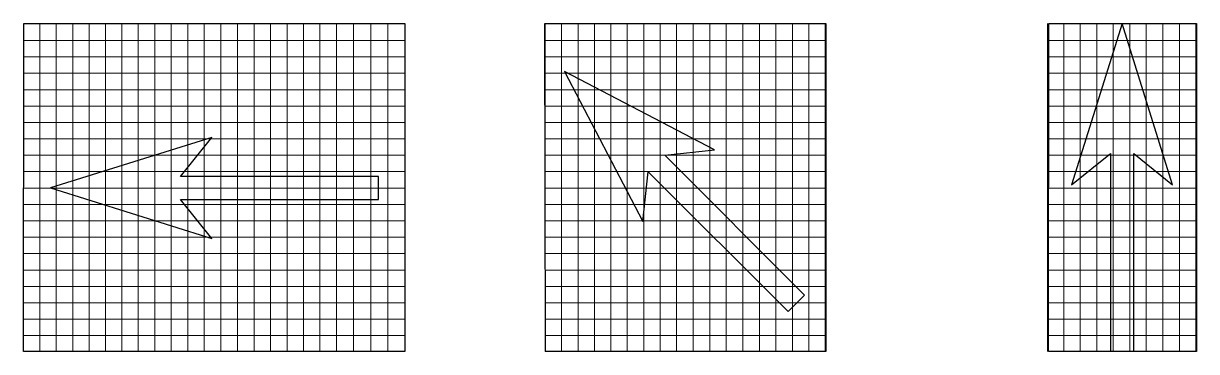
# Model space of a CAD drawing. Header units: millimetres. Extents: x -40 to 114, y -44 to 131.
# Drawn here: x 28.1 to 102.9, y 22.4 to 43.3 of the extents above; entities that cross this region are included whole.
import ezdxf

# ---------------------------------------------------------------- set-up
doc = ezdxf.new("R2010")
doc.units = ezdxf.units.MM
doc.header["$MEASUREMENT"] = 0
doc.layers.add('TEXTO', color=7, linetype='Continuous')

msp = doc.modelspace()

# ---------------------------------------------------------------- linework, layer by layer
at = {"layer": 'TEXTO', "color": 154, "lineweight": 15}
for points in [[(28.0501, 43.3304), (28.0501, 43.3304), (28.0501, 22.3662), (28.0501, 22.3662)], [(29.0964, 43.3304), (29.0964, 43.3304), (29.0964, 22.3662), (29.0964, 22.3662)], [(30.1439, 43.3304), (30.1439, 43.3304), (30.1439, 22.3662), (30.1439, 22.3662)], [(31.1915, 43.3304), (31.1915, 43.3304), (31.1915, 22.3662), (31.1915, 22.3662)], [(32.239, 43.3304), (32.239, 43.3304), (32.239, 22.3662), (32.239, 22.3662)], [(33.2865, 43.3304), (33.2865, 43.3304), (33.2865, 22.3662), (33.2865, 22.3662)], [(34.334, 43.3304), (34.334, 43.3304), (34.334, 22.3662), (34.334, 22.3662)], [(35.3816, 43.3304), (35.3816, 43.3304), (35.3816, 22.3662), (35.3816, 22.3662)], [(36.4291, 43.3304), (36.4291, 43.3304), (36.4291, 22.3662), (36.4291, 22.3662)], [(37.4766, 43.3304), (37.4766, 43.3304), (37.4766, 22.3662), (37.4766, 22.3662)], [(38.5349, 43.3304), (38.5349, 43.3304), (38.5349, 22.3662), (38.5349, 22.3662)], [(39.5929, 43.3304), (39.5929, 43.3304), (39.5929, 22.3662), (39.5929, 22.3662)], [(40.6512, 43.3304), (40.6512, 43.3304), (40.6512, 22.3662), (40.6512, 22.3662)], [(41.7092, 43.3304), (41.7092, 43.3304), (41.7092, 22.3662), (41.7092, 22.3662)], [(42.7676, 43.3304), (42.7676, 43.3304), (42.7676, 22.3662), (42.7676, 22.3662)], [(43.8259, 43.3304), (43.8259, 43.3304), (43.8259, 22.3662), (43.8259, 22.3662)], [(44.875, 43.3304), (44.875, 43.3304), (44.875, 22.3662), (44.875, 22.3662)], [(45.924, 43.3304), (45.924, 43.3304), (45.924, 22.3662), (45.924, 22.3662)], [(46.9733, 43.3304), (46.9733, 43.3304), (46.9733, 22.3662), (46.9733, 22.3662)], [(48.022, 43.3304), (48.022, 43.3304), (48.022, 22.3662), (48.022, 22.3662)], [(49.12, 43.3304), (49.12, 43.3304), (49.12, 22.3662), (49.12, 22.3662)], [(50.2179, 43.3304), (50.2179, 43.3304), (50.2179, 22.3662), (50.2179, 22.3662)], [(51.3155, 43.3304), (51.3155, 43.3304), (51.3155, 22.3662), (51.3155, 22.3662)], [(52.4135, 43.3304), (52.4135, 43.3304), (52.4135, 22.3662), (52.4135, 22.3662)], [(61.3563, 43.3304), (61.3563, 43.3304), (61.3563, 22.3662), (61.3563, 22.3662)], [(62.4039, 43.3304), (62.4039, 43.3304), (62.4039, 22.3662), (62.4039, 22.3662)], [(63.4512, 43.3304), (63.4512, 43.3304), (63.4512, 22.3662), (63.4512, 22.3662)], [(64.4989, 43.3304), (64.4989, 43.3304), (64.4989, 22.3662), (64.4989, 22.3662)], [(65.5465, 43.3304), (65.5465, 43.3304), (65.5465, 22.3662), (65.5465, 22.3662)], [(66.5939, 43.3304), (66.5939, 43.3304), (66.5939, 22.3662), (66.5939, 22.3662)], [(67.6415, 43.3304), (67.6415, 43.3304), (67.6415, 22.3662), (67.6415, 22.3662)], [(68.6891, 43.3304), (68.6891, 43.3304), (68.6891, 22.3662), (68.6891, 22.3662)], [(69.7365, 43.3304), (69.7365, 43.3304), (69.7365, 22.3662), (69.7365, 22.3662)], [(70.7948, 43.3304), (70.7948, 43.3304), (70.7948, 22.3662), (70.7948, 22.3662)], [(71.8531, 43.3304), (71.8531, 43.3304), (71.8531, 22.3662), (71.8531, 22.3662)], [(72.9111, 43.3304), (72.9111, 43.3304), (72.9111, 22.3662), (72.9111, 22.3662)], [(73.9691, 43.3304), (73.9691, 43.3304), (73.9691, 22.3662), (73.9691, 22.3662)], [(75.0274, 43.3304), (75.0274, 43.3304), (75.0274, 22.3662), (75.0274, 22.3662)], [(76.0858, 43.3304), (76.0858, 43.3304), (76.0858, 22.3662), (76.0858, 22.3662)], [(77.1348, 43.3304), (77.1348, 43.3304), (77.1348, 22.3662), (77.1348, 22.3662)], [(78.1838, 43.3304), (78.1838, 43.3304), (78.1838, 22.3662), (78.1838, 22.3662)], [(79.2332, 43.3304), (79.2332, 43.3304), (79.2332, 22.3662), (79.2332, 22.3662)], [(93.4153, 43.3304), (93.4153, 43.3304), (93.4153, 22.3662), (93.4153, 22.3662)], [(94.4626, 43.3304), (94.4626, 43.3304), (94.4626, 22.3662), (94.4626, 22.3662)], [(95.5103, 43.3304), (95.5103, 43.3304), (95.5103, 22.3662), (95.5103, 22.3662)], [(96.5579, 43.3304), (96.5579, 43.3304), (96.5579, 22.3662), (96.5579, 22.3662)], [(97.6052, 43.3304), (97.6052, 43.3304), (97.6052, 22.3662), (97.6052, 22.3662)], [(98.6635, 43.3304), (98.6635, 43.3304), (98.6635, 22.3662), (98.6635, 22.3662)], [(99.7219, 43.3304), (99.7219, 43.3304), (99.7219, 22.3662), (99.7219, 22.3662)], [(100.7799, 43.3304), (100.7799, 43.3304), (100.7799, 22.3662), (100.7799, 22.3662)], [(101.8379, 43.3304), (101.8379, 43.3304), (101.8379, 22.3662), (101.8379, 22.3662)], [(102.8962, 43.3304), (102.8962, 43.3304), (102.8962, 22.3662), (102.8962, 22.3662)], [(28.051, 42.2414), (28.051, 42.2414), (52.387, 42.2414), (52.387, 42.2414)], [(61.3618, 42.2414), (61.3618, 42.2414), (79.2656, 42.2414), (79.2656, 42.2414)], [(93.4849, 42.2414), (93.4849, 42.2414), (102.9305, 42.2414), (102.9305, 42.2414)], [(28.051, 41.1937), (28.051, 41.1937), (52.387, 41.1937), (52.387, 41.1937)], [(61.3618, 41.1937), (61.3618, 41.1937), (79.2656, 41.1937), (79.2656, 41.1937)], [(93.4849, 41.1937), (93.4849, 41.1937), (102.9305, 41.1937), (102.9305, 41.1937)], [(28.051, 40.1464), (28.051, 40.1464), (52.387, 40.1464), (52.387, 40.1464)], [(61.3618, 40.1464), (61.3618, 40.1464), (79.2656, 40.1464), (79.2656, 40.1464)], [(93.4849, 40.1464), (93.4849, 40.1464), (102.9305, 40.1464), (102.9305, 40.1464)], [(28.051, 39.0987), (28.051, 39.0987), (52.387, 39.0987), (52.387, 39.0987)], [(61.3618, 39.0987), (61.3618, 39.0987), (79.2656, 39.0987), (79.2656, 39.0987)], [(93.4849, 39.0987), (93.4849, 39.0987), (102.9305, 39.0987), (102.9305, 39.0987)], [(28.051, 38.0511), (28.051, 38.0511), (52.387, 38.0511), (52.387, 38.0511)], [(61.3618, 38.0511), (61.3618, 38.0511), (79.2656, 38.0511), (79.2656, 38.0511)], [(93.4849, 38.0511), (93.4849, 38.0511), (102.9305, 38.0511), (102.9305, 38.0511)], [(28.051, 37.0038), (28.051, 37.0038), (52.387, 37.0038), (52.387, 37.0038)], [(61.3618, 37.0038), (61.3618, 37.0038), (79.2656, 37.0038), (79.2656, 37.0038)], [(93.4849, 37.0038), (93.4849, 37.0038), (102.9305, 37.0038), (102.9305, 37.0038)], [(28.051, 35.9561), (28.051, 35.9561), (52.387, 35.9561), (52.387, 35.9561)], [(61.3618, 35.9561), (61.3618, 35.9561), (79.2656, 35.9561), (79.2656, 35.9561)], [(93.4849, 35.9561), (93.4849, 35.9561), (102.9305, 35.9561), (102.9305, 35.9561)], [(28.051, 34.9085), (28.051, 34.9085), (52.387, 34.9085), (52.387, 34.9085)], [(61.3618, 34.9085), (61.3618, 34.9085), (79.2656, 34.9085), (79.2656, 34.9085)], [(93.4849, 34.9085), (93.4849, 34.9085), (102.9305, 34.9085), (102.9305, 34.9085)], [(28.051, 33.8612), (28.051, 33.8612), (52.387, 33.8612), (52.387, 33.8612)], [(61.3618, 33.8612), (61.3618, 33.8612), (79.2656, 33.8612), (79.2656, 33.8612)], [(93.4849, 33.8612), (93.4849, 33.8612), (102.9305, 33.8612), (102.9305, 33.8612)], [(28.051, 32.8139), (28.051, 32.8139), (52.387, 32.8139), (52.387, 32.8139)], [(61.3618, 32.8139), (61.3618, 32.8139), (79.2656, 32.8139), (79.2656, 32.8139)], [(93.4849, 32.8139), (93.4849, 32.8139), (102.9305, 32.8139), (102.9305, 32.8139)], [(28.051, 31.7665), (28.051, 31.7665), (52.387, 31.7665), (52.387, 31.7665)], [(61.3618, 31.7665), (61.3618, 31.7665), (79.2656, 31.7665), (79.2656, 31.7665)], [(93.4849, 31.7665), (93.4849, 31.7665), (102.9305, 31.7665), (102.9305, 31.7665)], [(28.051, 30.7193), (28.051, 30.7193), (52.387, 30.7193), (52.387, 30.7193)], [(61.3618, 30.7193), (61.3618, 30.7193), (79.2656, 30.7193), (79.2656, 30.7193)], [(93.4849, 30.7193), (93.4849, 30.7193), (102.9305, 30.7193), (102.9305, 30.7193)], [(28.051, 29.6716), (28.051, 29.6716), (52.387, 29.6716), (52.387, 29.6716)], [(61.3618, 29.6716), (61.3618, 29.6716), (79.2656, 29.6716), (79.2656, 29.6716)], [(93.4849, 29.6716), (93.4849, 29.6716), (102.9305, 29.6716), (102.9305, 29.6716)], [(28.051, 28.6239), (28.051, 28.6239), (52.387, 28.6239), (52.387, 28.6239)], [(61.3618, 28.6239), (61.3618, 28.6239), (79.2656, 28.6239), (79.2656, 28.6239)], [(93.4849, 28.6239), (93.4849, 28.6239), (102.9305, 28.6239), (102.9305, 28.6239)], [(28.051, 27.5766), (28.051, 27.5766), (52.387, 27.5766), (52.387, 27.5766)], [(61.3618, 27.5766), (61.3618, 27.5766), (79.2656, 27.5766), (79.2656, 27.5766)], [(93.4849, 27.5766), (93.4849, 27.5766), (102.9305, 27.5766), (102.9305, 27.5766)], [(28.051, 26.529), (28.051, 26.529), (52.387, 26.529), (52.387, 26.529)], [(61.3618, 26.529), (61.3618, 26.529), (79.2656, 26.529), (79.2656, 26.529)], [(93.4849, 26.529), (93.4849, 26.529), (102.9305, 26.529), (102.9305, 26.529)], [(28.051, 25.4813), (28.051, 25.4813), (52.387, 25.4813), (52.387, 25.4813)], [(61.3618, 25.4813), (61.3618, 25.4813), (79.2656, 25.4813), (79.2656, 25.4813)], [(93.4849, 25.4813), (93.4849, 25.4813), (102.9305, 25.4813), (102.9305, 25.4813)], [(28.051, 24.434), (28.051, 24.434), (52.387, 24.434), (52.387, 24.434)], [(61.3618, 24.434), (61.3618, 24.434), (79.2656, 24.434), (79.2656, 24.434)], [(93.4849, 24.434), (93.4849, 24.434), (102.9305, 24.434), (102.9305, 24.434)], [(28.051, 23.387), (28.051, 23.387), (52.387, 23.387), (52.387, 23.387)], [(61.3618, 23.387), (61.3618, 23.387), (79.2656, 23.387), (79.2656, 23.387)], [(93.4849, 23.387), (93.4849, 23.387), (102.9305, 23.387), (102.9305, 23.387)]]:
    msp.add_open_spline(points, degree=3, dxfattribs=at)
at = {"layer": 'TEXTO', "color": 154, "lineweight": 30}
for points in [[(28.051, 22.3656), (28.051, 22.3656), (28.0665, 43.3305), (28.0665, 43.3305)], [(28.0703, 43.3304), (28.0703, 43.3304), (52.3862, 43.3304), (52.3862, 43.3304)], [(52.3901, 43.3304), (52.3901, 43.3304), (52.3869, 22.3655), (52.3869, 22.3655)], [(61.3656, 22.3656), (61.3656, 22.3656), (61.3208, 43.3305), (61.3208, 43.3305)], [(61.3242, 43.3304), (61.3242, 43.3304), (79.2655, 43.3304), (79.2655, 43.3304)], [(79.2656, 43.3304), (79.2656, 43.3304), (79.2656, 22.3655), (79.2656, 22.3655)], [(93.4849, 22.3656), (93.4849, 22.3656), (93.5004, 43.3305), (93.5004, 43.3305)], [(93.5004, 43.3304), (93.5004, 43.3304), (102.9305, 43.3304), (102.9305, 43.3304)], [(102.9306, 43.3304), (102.9306, 43.3304), (102.9306, 22.3655), (102.9306, 22.3655)], [(52.387, 22.3656), (52.387, 22.3656), (28.0509, 22.3656), (28.0509, 22.3656)], [(79.2656, 22.3656), (79.2656, 22.3656), (61.3618, 22.3656), (61.3618, 22.3656)], [(102.9306, 22.3656), (102.9306, 22.3656), (93.485, 22.3656), (93.485, 22.3656)]]:
    msp.add_open_spline(points, degree=3, dxfattribs=at)
at = {"layer": 'TEXTO', "color": 250}
for points in [[(98.1778, 43.3304), (98.1778, 43.3304), (101.4057, 33.0239), (101.4057, 33.0239), (101.4057, 33.0239), (101.4057, 33.0239), (98.9179, 35.0298), (98.9179, 35.0298), (98.9179, 35.0298), (98.9179, 35.0298), (98.9179, 22.3958), (98.9179, 22.3958), (98.9179, 22.3958), (98.9179, 22.3958), (97.4377, 22.3958), (97.4377, 22.3958), (97.4377, 22.3958), (97.4377, 22.3958), (97.4377, 35.0298), (97.4377, 35.0298), (97.4377, 35.0298), (97.4377, 35.0298), (94.9499, 33.0239), (94.9499, 33.0239), (94.9499, 33.0239), (94.9499, 33.0239), (98.1778, 43.3304), (98.1778, 43.3304)], [(62.5882, 40.2498), (62.5882, 40.2498), (72.1584, 35.2442), (72.1584, 35.2442), (72.1584, 35.2442), (72.1584, 35.2442), (68.9813, 34.9038), (68.9813, 34.9038), (68.9813, 34.9038), (68.9813, 34.9038), (77.9143, 25.9697), (77.9143, 25.9697), (77.9143, 25.9697), (77.9143, 25.9697), (76.8683, 24.9233), (76.8683, 24.9233), (76.8683, 24.9233), (76.8683, 24.9233), (67.9346, 33.8571), (67.9346, 33.8571), (67.9346, 33.8571), (67.9346, 33.8571), (67.5934, 30.6793), (67.5934, 30.6793), (67.5934, 30.6793), (67.5934, 30.6793), (62.5882, 40.2498), (62.5882, 40.2498)], [(29.7772, 32.8197), (29.7772, 32.8197), (40.0843, 36.0473), (40.0843, 36.0473), (40.0843, 36.0473), (40.0843, 36.0473), (38.078, 33.5599), (38.078, 33.5599), (38.078, 33.5599), (38.078, 33.5599), (50.712, 33.5599), (50.712, 33.5599), (50.712, 33.5599), (50.712, 33.5599), (50.712, 32.0796), (50.712, 32.0796), (50.712, 32.0796), (50.712, 32.0796), (38.078, 32.0796), (38.078, 32.0796), (38.078, 32.0796), (38.078, 32.0796), (40.0843, 29.5922), (40.0843, 29.5922), (40.0843, 29.5922), (40.0843, 29.5922), (29.7772, 32.8197), (29.7772, 32.8197)]]:
    msp.add_open_spline(points, degree=3, knots=[0, 0, 0, 0, 0.125, 0.125, 0.125, 0.125, 0.25, 0.25, 0.25, 0.25, 0.375, 0.375, 0.375, 0.375, 0.5, 0.5, 0.5, 0.5, 0.625, 0.625, 0.625, 0.625, 0.75, 0.75, 0.75, 0.75, 1, 1, 1, 1], dxfattribs=at)

doc.saveas('drawing.dxf')
